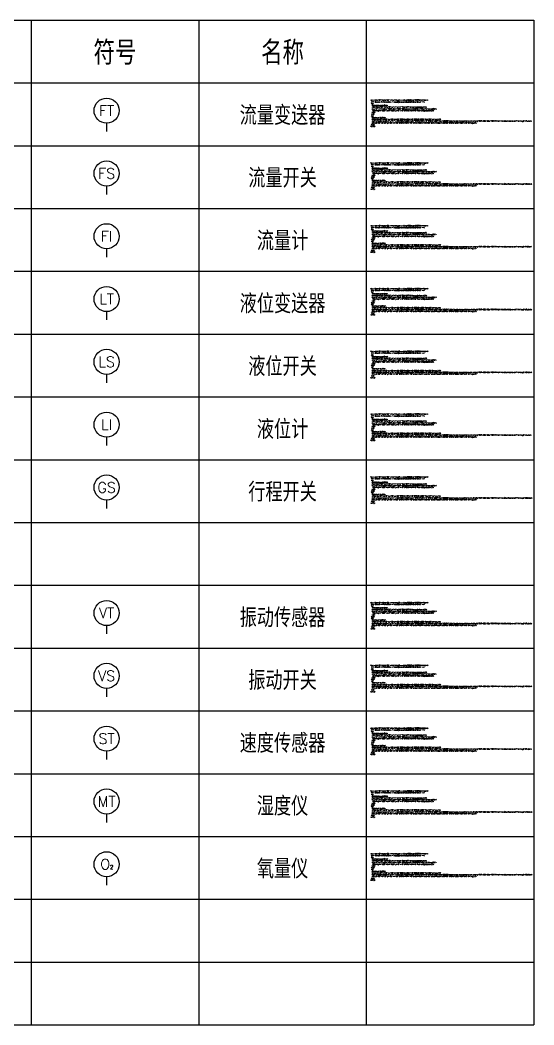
# Model space of a CAD drawing. Header units: millimetres. Extents: x 592 to 5868, y 122 to 2804.
# Drawn here: x 3378 to 4605, y 131 to 2531 of the extents above; entities that cross this region are included whole.
import ezdxf
from ezdxf.enums import TextEntityAlignment as Align

# ---------------------------------------------------------------- set-up
doc = ezdxf.new("R2010")
doc.units = ezdxf.units.MM
doc.styles.add('Romans', font='romans.shx', dxfattribs={"width": 0.75, "bigfont": 'fs1.shx'})
doc.styles.add('ST', font='', dxfattribs={"width": 0.75})
doc.styles.get('ST').set_extended_font_data('SimSun')

msp = doc.modelspace()

# ---------------------------------------------------------------- linework, layer by layer
at = {"lineweight": -3}
for p, q in [((2204.847, 2530.622), (3404.884, 2530.622)), ((3404.884, 2530.622), (4604.921, 2530.622)), ((3404.884, 2530.622), (3404.884, 130.738)), ((3804.907, 2530.622), (3804.907, 130.738)), ((4204.899, 2530.622), (4204.899, 130.738)), ((4604.921, 2530.622), (4604.921, 130.738)), ((2204.847, 2380.62), (3404.884, 2380.62)), ((3404.884, 2380.62), (4604.921, 2380.62)), ((2204.847, 2230.628), (3404.884, 2230.628)), ((3404.884, 2230.628), (4604.921, 2230.628)), ((2204.847, 2080.636), (3404.884, 2080.636)), ((3404.884, 2080.636), (4604.921, 2080.636)), ((2204.847, 1930.644), (3404.884, 1930.644)), ((3404.884, 1930.644), (4604.921, 1930.644)), ((2204.847, 1780.651), (3404.884, 1780.651)), ((3404.884, 1780.651), (4604.921, 1780.651)), ((2204.847, 1630.659), (3404.884, 1630.659)), ((3404.884, 1630.659), (4604.921, 1630.659)), ((2204.847, 1480.667), (3404.884, 1480.667)), ((3404.884, 1480.667), (4604.921, 1480.667)), ((2204.847, 1330.675), (3404.884, 1330.675)), ((3404.884, 1330.675), (4604.921, 1330.675)), ((2204.847, 1180.683), (3404.884, 1180.683)), ((3404.884, 1180.683), (4604.921, 1180.683)), ((2204.847, 1030.691), (3404.884, 1030.691)), ((3404.884, 1030.691), (4604.921, 1030.691)), ((2204.847, 880.699), (3404.884, 880.699)), ((3404.884, 880.699), (4604.921, 880.699)), ((2204.847, 730.707), (3404.884, 730.707)), ((3404.884, 730.707), (4604.921, 730.707)), ((2204.847, 580.714), (3404.884, 580.714)), ((3404.884, 580.714), (4604.921, 580.714)), ((2204.847, 430.722), (3404.884, 430.722)), ((3404.884, 430.722), (4604.921, 430.722)), ((2204.847, 280.73), (3404.884, 280.73)), ((3404.884, 280.73), (4604.921, 280.73)), ((2204.847, 130.738), (3404.884, 130.738)), ((3404.884, 130.738), (4604.921, 130.738))]:
    msp.add_line(p, q, dxfattribs=at)
for p, q in [((3584.937, 2284.367), (3584.937, 2264.367)), ((3584.952, 2134.375), (3584.952, 2114.375)), ((3584.952, 1984.383), (3584.952, 1964.383)), ((3584.952, 1834.391), (3584.952, 1814.391)), ((3584.937, 1684.399), (3584.937, 1664.399)), ((3584.952, 1534.407), (3584.952, 1514.407)), ((3584.922, 1384.414), (3584.922, 1364.414)), ((3584.952, 1084.43), (3584.952, 1064.43)), ((3584.937, 934.438), (3584.937, 914.438)), ((3584.952, 784.446), (3584.952, 764.446)), ((3584.952, 634.454), (3584.952, 614.454)), ((3584.952, 484.462), (3584.952, 464.462))]:
    msp.add_line(p, q)
at = {"color": 7, "linetype": 'Continuous', "lineweight": -3}
for centre in [(3584.937, 2314.367), (3584.952, 2164.375), (3584.952, 2014.383), (3584.952, 1864.391), (3584.937, 1714.399), (3584.952, 1564.407), (3584.922, 1414.414), (3584.952, 1114.43), (3584.937, 964.438), (3584.952, 814.446), (3584.952, 664.454), (3584.952, 514.462)]:
    msp.add_circle(centre, 30, dxfattribs=at)

# ---------------------------------------------------------------- texts
at = {"color": 7, "linetype": 'Continuous', "lineweight": -3, "style": 'ST', "width": 0.75}
msp.add_text('符号', height=50, dxfattribs=at).set_placement((3604.895, 2455.621), align=Align.MIDDLE)
at = {"color": 7, "lineweight": -3, "style": 'ST', "width": 0.75}
for s, height, p in [('名称', 50, (4004.895, 2455.621)), ('流量变送器', 40, (4004.903, 2305.624)), ('流量开关', 40, (4004.918, 2155.632)), ('流量计', 40, (4004.918, 2005.64)), ('液位变送器', 40, (4004.918, 1855.648)), ('液位开关', 40, (4004.903, 1705.655)), ('液位计', 40, (4004.918, 1555.663)), ('行程开关', 40, (4004.888, 1405.671)), ('振动传感器', 40, (4004.918, 1105.687)), ('振动开关', 40, (4004.903, 955.695)), ('速度传感器', 40, (4004.918, 805.703)), ('湿度仪', 40, (4004.918, 655.71)), ('氧量仪', 40, (4004.918, 505.718))]:
    msp.add_text(s, height=height, dxfattribs=at).set_placement(p, align=Align.MIDDLE)
at = {"color": 7, "linetype": 'Continuous', "lineweight": -3, "style": 'Romans'}
for s, height, p in [('FT', 25, (3584.937, 2314.367)), ('FS', 25, (3584.952, 2164.375)), ('FI', 25, (3584.952, 2014.383)), ('LT', 25, (3584.952, 1864.391)), ('LS', 25, (3584.937, 1714.399)), ('LI', 25, (3584.952, 1564.407)), ('GS', 25, (3584.922, 1414.414)), ('VT', 25, (3584.952, 1114.43)), ('VS', 25, (3584.937, 964.438)), ('ST', 25, (3584.952, 814.446)), ('MT', 25, (3584.952, 664.454)), ('O', 25, (3581.575, 514.462)), ('2', 10, (3597.013, 507.486))]:
    msp.add_text(s, height=height, dxfattribs=at).set_placement(p, align=Align.MIDDLE)
at = {"char_height": 2.5, "width": 387.2503, "attachment_point": 1, "style": 'Romans'}
for s, insert in [('<svg width="60" height="80" xmlns="http://www.w3.org/2000/svg" OVERFLOW="hidden">\\P <!-- Created with Method Draw - http://github.com/duopixel/Method-Draw/ -->\\P <g>\\P  <title>background</title>\\P  <rect height="82" width="62" y="-1" x="-1" FILL="#fff" id="canvas_background"/>\\P  <g y="0" x="0" height="100%" width="100%" DISPLAY="none" OVERFLOW="visible" id="canvasGrid">\\P   <rect height="100%" width="100%" y="0" x="0" STROKE-WIDTH="0" FILL="url(#gridpattern)"/>\\P  </g>\\P </g>\\P <g>\\P  <title>Layer 1</title>\\P  <ellipse ry="30" rx="30" cy="30" cx="30" STROKE-WIDTH="1.5" STROKE="#000" FILL="#fff" id="svg_1"/>\\P  <text xml:space="preserve" y="41" x="9.5" TEXT-ANCHOR="start" STROKE-WIDTH="0" STROKE="#000" FILL="#000000" style="cursor: move; pointer-events: inherit;" FONT-SIZE="32px" FONT-FAMILY="Helvetica,Arial,sans-serif" id="svg_2">FT</text>\\P  <line y2="80" x2="30" y1="60" x1="30" STROKE-WIDTH="1.5" stroke-linejoin="undefined" stroke-linecap="undefined" STROKE="#000" FILL="none" id="svg_3"/>\\P </g>\\P</svg>', (4214.755, 2340.691)), ('<svg width="60" height="80" xmlns="http://www.w3.org/2000/svg" OVERFLOW="hidden">\\P <!-- Created with Method Draw - http://github.com/duopixel/Method-Draw/ -->\\P <g>\\P  <title>background</title>\\P  <rect height="82" width="62" y="-1" x="-1" FILL="#fff" id="canvas_background"/>\\P  <g y="0" x="0" height="100%" width="100%" DISPLAY="none" OVERFLOW="visible" id="canvasGrid">\\P   <rect height="100%" width="100%" y="0" x="0" STROKE-WIDTH="0" FILL="url(#gridpattern)"/>\\P  </g>\\P </g>\\P <g>\\P  <title>Layer 1</title>\\P  <ellipse ry="30" rx="30" cy="30" cx="30" STROKE-WIDTH="1.5" STROKE="#000" FILL="#fff" id="svg_1"/>\\P  <text xml:space="preserve" y="41" x="9.5" TEXT-ANCHOR="start" STROKE-WIDTH="0" STROKE="#000" FILL="#000000" style="cursor: move; pointer-events: inherit;" FONT-SIZE="32px" FONT-FAMILY="Helvetica,Arial,sans-serif" id="svg_2">FS</text>\\P  <line y2="80" x2="30" y1="60" x1="30" STROKE-WIDTH="1.5" stroke-linejoin="undefined" stroke-linecap="undefined" STROKE="#000" FILL="none" id="svg_3"/>\\P </g>\\P</svg>', (4214.755, 2190.699)), ('<svg width="60" height="80" xmlns="http://www.w3.org/2000/svg" OVERFLOW="hidden">\\P <!-- Created with Method Draw - http://github.com/duopixel/Method-Draw/ -->\\P <g>\\P  <title>background</title>\\P  <rect height="82" width="62" y="-1" x="-1" FILL="#fff" id="canvas_background"/>\\P  <g y="0" x="0" height="100%" width="100%" DISPLAY="none" OVERFLOW="visible" id="canvasGrid">\\P   <rect height="100%" width="100%" y="0" x="0" STROKE-WIDTH="0" FILL="url(#gridpattern)"/>\\P  </g>\\P </g>\\P <g>\\P  <title>Layer 1</title>\\P  <ellipse ry="30" rx="30" cy="30" cx="30" STROKE-WIDTH="1.5" STROKE="#000" FILL="#fff" id="svg_1"/>\\P  <text xml:space="preserve" y="41" x="9.5" TEXT-ANCHOR="start" STROKE-WIDTH="0" STROKE="#000" FILL="#000000" style="cursor: move; pointer-events: inherit;" FONT-SIZE="32px" FONT-FAMILY="Helvetica,Arial,sans-serif" id="svg_2">FI</text>\\P  <line y2="80" x2="30" y1="60" x1="30" STROKE-WIDTH="1.5" stroke-linejoin="undefined" stroke-linecap="undefined" STROKE="#000" FILL="none" id="svg_3"/>\\P </g>\\P</svg>', (4214.755, 2040.707)), ('<svg width="60" height="80" xmlns="http://www.w3.org/2000/svg" OVERFLOW="hidden">\\P <!-- Created with Method Draw - http://github.com/duopixel/Method-Draw/ -->\\P <g>\\P  <title>background</title>\\P  <rect height="82" width="62" y="-1" x="-1" FILL="#fff" id="canvas_background"/>\\P  <g y="0" x="0" height="100%" width="100%" DISPLAY="none" OVERFLOW="visible" id="canvasGrid">\\P   <rect height="100%" width="100%" y="0" x="0" STROKE-WIDTH="0" FILL="url(#gridpattern)"/>\\P  </g>\\P </g>\\P <g>\\P  <title>Layer 1</title>\\P  <ellipse ry="30" rx="30" cy="30" cx="30" STROKE-WIDTH="1.5" STROKE="#000" FILL="#fff" id="svg_1"/>\\P  <text xml:space="preserve" y="41" x="9.5" TEXT-ANCHOR="start" STROKE-WIDTH="0" STROKE="#000" FILL="#000000" style="cursor: move; pointer-events: inherit;" FONT-SIZE="32px" FONT-FAMILY="Helvetica,Arial,sans-serif" id="svg_2">LT</text>\\P  <line y2="80" x2="30" y1="60" x1="30" STROKE-WIDTH="1.5" stroke-linejoin="undefined" stroke-linecap="undefined" STROKE="#000" FILL="none" id="svg_3"/>\\P </g>\\P</svg>', (4214.755, 1890.715)), ('<svg width="60" height="80" xmlns="http://www.w3.org/2000/svg" OVERFLOW="hidden">\\P <!-- Created with Method Draw - http://github.com/duopixel/Method-Draw/ -->\\P <g>\\P  <title>background</title>\\P  <rect height="82" width="62" y="-1" x="-1" FILL="#fff" id="canvas_background"/>\\P  <g y="0" x="0" height="100%" width="100%" DISPLAY="none" OVERFLOW="visible" id="canvasGrid">\\P   <rect height="100%" width="100%" y="0" x="0" STROKE-WIDTH="0" FILL="url(#gridpattern)"/>\\P  </g>\\P </g>\\P <g>\\P  <title>Layer 1</title>\\P  <ellipse ry="30" rx="30" cy="30" cx="30" STROKE-WIDTH="1.5" STROKE="#000" FILL="#fff" id="svg_1"/>\\P  <text xml:space="preserve" y="41" x="9.5" TEXT-ANCHOR="start" STROKE-WIDTH="0" STROKE="#000" FILL="#000000" style="cursor: move; pointer-events: inherit;" FONT-SIZE="32px" FONT-FAMILY="Helvetica,Arial,sans-serif" id="svg_2">LS</text>\\P  <line y2="80" x2="30" y1="60" x1="30" STROKE-WIDTH="1.5" stroke-linejoin="undefined" stroke-linecap="undefined" STROKE="#000" FILL="none" id="svg_3"/>\\P </g>\\P</svg>', (4214.755, 1740.723)), ('<svg width="60" height="80" xmlns="http://www.w3.org/2000/svg" OVERFLOW="hidden">\\P <!-- Created with Method Draw - http://github.com/duopixel/Method-Draw/ -->\\P <g>\\P  <title>background</title>\\P  <rect height="82" width="62" y="-1" x="-1" FILL="#fff" id="canvas_background"/>\\P  <g y="0" x="0" height="100%" width="100%" DISPLAY="none" OVERFLOW="visible" id="canvasGrid">\\P   <rect height="100%" width="100%" y="0" x="0" STROKE-WIDTH="0" FILL="url(#gridpattern)"/>\\P  </g>\\P </g>\\P <g>\\P  <title>Layer 1</title>\\P  <ellipse ry="30" rx="30" cy="30" cx="30" STROKE-WIDTH="1.5" STROKE="#000" FILL="#fff" id="svg_1"/>\\P  <text xml:space="preserve" y="41" x="9.5" TEXT-ANCHOR="start" STROKE-WIDTH="0" STROKE="#000" FILL="#000000" style="cursor: move; pointer-events: inherit;" FONT-SIZE="32px" FONT-FAMILY="Helvetica,Arial,sans-serif" id="svg_2">LI</text>\\P  <line y2="80" x2="30" y1="60" x1="30" STROKE-WIDTH="1.5" stroke-linejoin="undefined" stroke-linecap="undefined" STROKE="#000" FILL="none" id="svg_3"/>\\P </g>\\P</svg>', (4214.755, 1590.73)), ('<svg width="60" height="80" xmlns="http://www.w3.org/2000/svg" OVERFLOW="hidden">\\P <!-- Created with Method Draw - http://github.com/duopixel/Method-Draw/ -->\\P <g>\\P  <title>background</title>\\P  <rect height="82" width="62" y="-1" x="-1" FILL="#fff" id="canvas_background"/>\\P  <g y="0" x="0" height="100%" width="100%" DISPLAY="none" OVERFLOW="visible" id="canvasGrid">\\P   <rect height="100%" width="100%" y="0" x="0" STROKE-WIDTH="0" FILL="url(#gridpattern)"/>\\P  </g>\\P </g>\\P <g>\\P  <title>Layer 1</title>\\P  <ellipse ry="30" rx="30" cy="30" cx="30" STROKE-WIDTH="1.5" STROKE="#000" FILL="#fff" id="svg_1"/>\\P  <text xml:space="preserve" y="41" x="9.5" TEXT-ANCHOR="start" STROKE-WIDTH="0" STROKE="#000" FILL="#000000" style="cursor: move; pointer-events: inherit;" FONT-SIZE="32px" FONT-FAMILY="Helvetica,Arial,sans-serif" id="svg_2">GS</text>\\P  <line y2="80" x2="30" y1="60" x1="30" STROKE-WIDTH="1.5" stroke-linejoin="undefined" stroke-linecap="undefined" STROKE="#000" FILL="none" id="svg_3"/>\\P </g>\\P</svg>', (4214.755, 1440.738)), ('<svg width="60" height="80" xmlns="http://www.w3.org/2000/svg" OVERFLOW="hidden">\\P <!-- Created with Method Draw - http://github.com/duopixel/Method-Draw/ -->\\P <g>\\P  <title>background</title>\\P  <rect height="82" width="62" y="-1" x="-1" FILL="#fff" id="canvas_background"/>\\P  <g y="0" x="0" height="100%" width="100%" DISPLAY="none" OVERFLOW="visible" id="canvasGrid">\\P   <rect height="100%" width="100%" y="0" x="0" STROKE-WIDTH="0" FILL="url(#gridpattern)"/>\\P  </g>\\P </g>\\P <g>\\P  <title>Layer 1</title>\\P  <ellipse ry="30" rx="30" cy="30" cx="30" STROKE-WIDTH="1.5" STROKE="#000" FILL="#fff" id="svg_1"/>\\P  <text xml:space="preserve" y="41" x="9.5" TEXT-ANCHOR="start" STROKE-WIDTH="0" STROKE="#000" FILL="#000000" style="cursor: move; pointer-events: inherit;" FONT-SIZE="32px" FONT-FAMILY="Helvetica,Arial,sans-serif" id="svg_2">VT</text>\\P  <line y2="80" x2="30" y1="60" x1="30" STROKE-WIDTH="1.5" stroke-linejoin="undefined" stroke-linecap="undefined" STROKE="#000" FILL="none" id="svg_3"/>\\P </g>\\P</svg>', (4214.755, 1140.754)), ('<svg width="60" height="80" xmlns="http://www.w3.org/2000/svg" OVERFLOW="hidden">\\P <!-- Created with Method Draw - http://github.com/duopixel/Method-Draw/ -->\\P <g>\\P  <title>background</title>\\P  <rect height="82" width="62" y="-1" x="-1" FILL="#fff" id="canvas_background"/>\\P  <g y="0" x="0" height="100%" width="100%" DISPLAY="none" OVERFLOW="visible" id="canvasGrid">\\P   <rect height="100%" width="100%" y="0" x="0" STROKE-WIDTH="0" FILL="url(#gridpattern)"/>\\P  </g>\\P </g>\\P <g>\\P  <title>Layer 1</title>\\P  <ellipse ry="30" rx="30" cy="30" cx="30" STROKE-WIDTH="1.5" STROKE="#000" FILL="#fff" id="svg_1"/>\\P  <text xml:space="preserve" y="41" x="9.5" TEXT-ANCHOR="start" STROKE-WIDTH="0" STROKE="#000" FILL="#000000" style="cursor: move; pointer-events: inherit;" FONT-SIZE="32px" FONT-FAMILY="Helvetica,Arial,sans-serif" id="svg_2">VS</text>\\P  <line y2="80" x2="30" y1="60" x1="30" STROKE-WIDTH="1.5" stroke-linejoin="undefined" stroke-linecap="undefined" STROKE="#000" FILL="none" id="svg_3"/>\\P </g>\\P</svg>', (4214.755, 990.762)), ('<svg width="60" height="80" xmlns="http://www.w3.org/2000/svg" OVERFLOW="hidden">\\P <!-- Created with Method Draw - http://github.com/duopixel/Method-Draw/ -->\\P <g>\\P  <title>background</title>\\P  <rect height="82" width="62" y="-1" x="-1" FILL="#fff" id="canvas_background"/>\\P  <g y="0" x="0" height="100%" width="100%" DISPLAY="none" OVERFLOW="visible" id="canvasGrid">\\P   <rect height="100%" width="100%" y="0" x="0" STROKE-WIDTH="0" FILL="url(#gridpattern)"/>\\P  </g>\\P </g>\\P <g>\\P  <title>Layer 1</title>\\P  <ellipse ry="30" rx="30" cy="30" cx="30" STROKE-WIDTH="1.5" STROKE="#000" FILL="#fff" id="svg_1"/>\\P  <text xml:space="preserve" y="41" x="9.5" TEXT-ANCHOR="start" STROKE-WIDTH="0" STROKE="#000" FILL="#000000" style="cursor: move; pointer-events: inherit;" FONT-SIZE="32px" FONT-FAMILY="Helvetica,Arial,sans-serif" id="svg_2">ST</text>\\P  <line y2="80" x2="30" y1="60" x1="30" STROKE-WIDTH="1.5" stroke-linejoin="undefined" stroke-linecap="undefined" STROKE="#000" FILL="none" id="svg_3"/>\\P </g>\\P</svg>', (4214.755, 840.77)), ('<svg width="60" height="80" xmlns="http://www.w3.org/2000/svg" OVERFLOW="hidden">\\P <!-- Created with Method Draw - http://github.com/duopixel/Method-Draw/ -->\\P <g>\\P  <title>background</title>\\P  <rect height="82" width="62" y="-1" x="-1" FILL="#fff" id="canvas_background"/>\\P  <g y="0" x="0" height="100%" width="100%" DISPLAY="none" OVERFLOW="visible" id="canvasGrid">\\P   <rect height="100%" width="100%" y="0" x="0" STROKE-WIDTH="0" FILL="url(#gridpattern)"/>\\P  </g>\\P </g>\\P <g>\\P  <title>Layer 1</title>\\P  <ellipse ry="30" rx="30" cy="30" cx="30" STROKE-WIDTH="1.5" STROKE="#000" FILL="#fff" id="svg_1"/>\\P  <text xml:space="preserve" y="41" x="9.5" TEXT-ANCHOR="start" STROKE-WIDTH="0" STROKE="#000" FILL="#000000" style="cursor: move; pointer-events: inherit;" FONT-SIZE="32px" FONT-FAMILY="Helvetica,Arial,sans-serif" id="svg_2">MT</text>\\P  <line y2="80" x2="30" y1="60" x1="30" STROKE-WIDTH="1.5" stroke-linejoin="undefined" stroke-linecap="undefined" STROKE="#000" FILL="none" id="svg_3"/>\\P </g>\\P</svg>', (4214.755, 690.778)), ('<svg width="60" height="80" xmlns="http://www.w3.org/2000/svg" OVERFLOW="hidden">\\P <!-- Created with Method Draw - http://github.com/duopixel/Method-Draw/ -->\\P <g>\\P  <title>background</title>\\P  <rect height="82" width="62" y="-1" x="-1" FILL="#fff" id="canvas_background"/>\\P  <g y="0" x="0" height="100%" width="100%" DISPLAY="none" OVERFLOW="visible" id="canvasGrid">\\P   <rect height="100%" width="100%" y="0" x="0" STROKE-WIDTH="0" FILL="url(#gridpattern)"/>\\P  </g>\\P </g>\\P <g>\\P  <title>Layer 1</title>\\P  <ellipse ry="30" rx="30" cy="30" cx="30" STROKE-WIDTH="1.5" STROKE="#000" FILL="#fff" id="svg_1"/>\\P  <text xml:space="preserve" y="41" x="9.5" TEXT-ANCHOR="start" STROKE-WIDTH="0" STROKE="#000" FILL="#000000" style="cursor: move; pointer-events: inherit;" FONT-SIZE="32px" FONT-FAMILY="Helvetica,Arial,sans-serif" id="svg_2">O2</text>\\P  <line y2="80" x2="30" y1="60" x1="30" STROKE-WIDTH="1.5" stroke-linejoin="undefined" stroke-linecap="undefined" STROKE="#000" FILL="none" id="svg_3"/>\\P </g>\\P</svg>', (4214.755, 540.786))]:
    msp.add_mtext(s, dxfattribs=dict(at, insert=insert))

doc.saveas('drawing.dxf')
